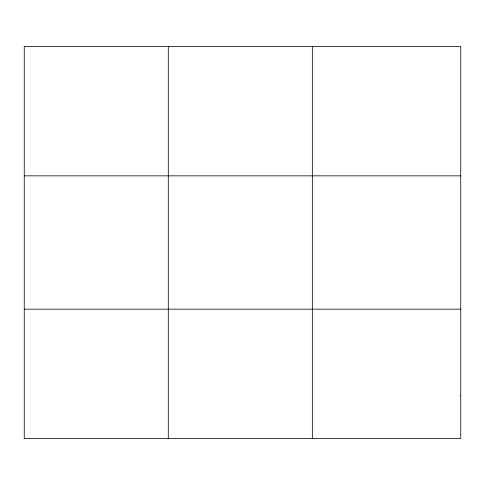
<?xml version="1.0" encoding="UTF-8"?>
<svg xmlns="http://www.w3.org/2000/svg" width="485" height="485" viewBox="0 0 485 485"><rect width="100%" height="100%" fill="white"/><g stroke="black" fill="none" stroke-linecap="round" stroke-linejoin="round"><path stroke-width="0.73" d="M168.295 438.555L168.295 46.445M312.34 438.555L312.34 46.445M24.25 175.843L460.75 175.843M24.25 309.157L460.75 309.157M460.75 395.427L460.75 438.555L24.25 438.555L24.25 46.445L460.75 46.445L460.75 395.427"/></g></svg>
